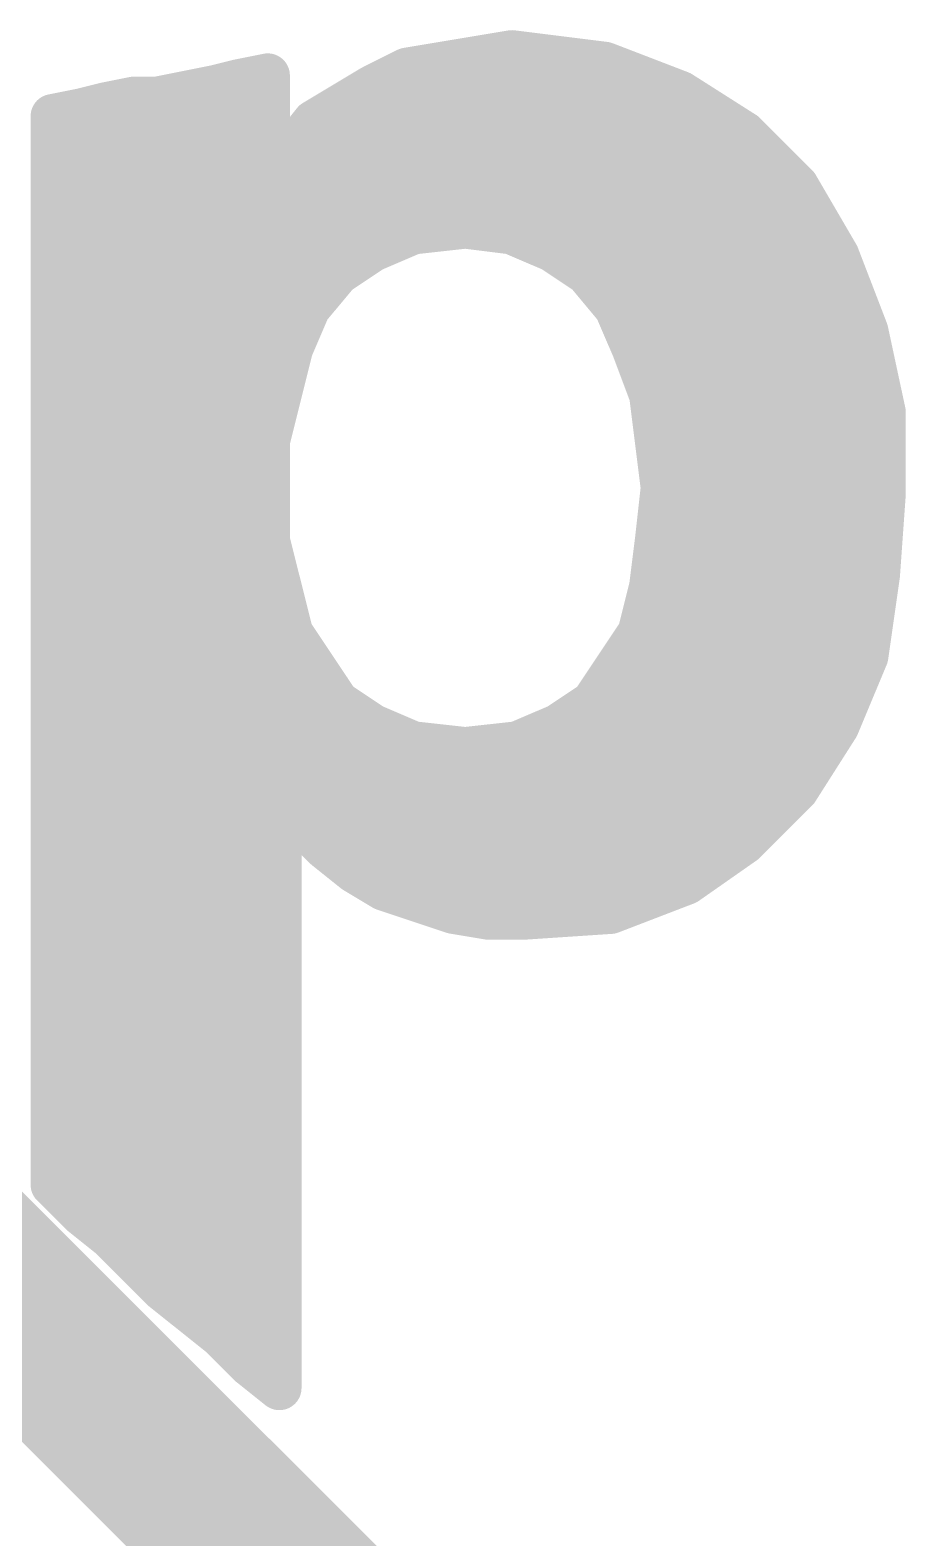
# Model space of a CAD drawing. Extents: x -29 to 79, y -27 to 74.
# Drawn here: x 42.698 to 44.205, y 4.56 to 7.156 of the extents above; entities that cross this region are included whole.
import ezdxf

# ---------------------------------------------------------------- set-up
doc = ezdxf.new("R2010")
doc.units = 0
doc.layers.add('21', color=41, linetype='CONTINUOUS')
doc.layers.add('22', color=40, linetype='CONTINUOUS')

msp = doc.modelspace()

# ---------------------------------------------------------------- linework, layer by layer
at = {"layer": '21', "const_width": 0.0762}
for points in [[(43.407, 7.098), (43.467, 7.108)], [(43.467, 7.108), (43.527, 7.118)], [(43.527, 7.118), (43.687, 7.098)], [(43.057, 7.068), (43.107, 7.078)], [(43.107, 7.078), (43.107, 6.898)], [(43.287, 7.058), (43.347, 7.088)], [(43.3442, 7.0866), (43.7166, 7.0866)], [(43.347, 7.088), (43.407, 7.098)], [(43.687, 7.098), (43.817, 7.048)], [(42.967, 7.048), (43.017, 7.058)], [(43.017, 7.058), (43.057, 7.068)], [(43.237, 7.028), (43.287, 7.058)], [(42.787, 7.018), (42.827, 7.028)], [(42.827, 7.028), (42.877, 7.038)], [(42.877, 7.038), (42.917, 7.038)], [(42.917, 7.038), (42.967, 7.048)], [(43.187, 6.998), (43.237, 7.028)], [(43.817, 7.048), (43.927, 6.978)], [(42.737, 7.008), (42.787, 7.018)], [(42.737, 5.168), (42.737, 7.008)], [(42.749, 7.0104), (43.107, 7.0104)], [(43.147, 6.948), (43.187, 6.998)], [(43.2077, 7.0104), (43.8761, 7.0104)], [(43.927, 6.978), (44.017, 6.888)], [(43.107, 6.898), (43.147, 6.948)], [(42.737, 6.9342), (43.107, 6.9342)], [(43.136, 6.9342), (43.9708, 6.9342)], [(44.017, 6.888), (44.087, 6.768)], [(42.737, 6.858), (44.0345, 6.858)], [(43.447, 6.818), (43.357, 6.808)], [(43.527, 6.808), (43.447, 6.818)], [(43.357, 6.808), (43.287, 6.778)], [(43.597, 6.778), (43.527, 6.808)], [(42.737, 6.7818), (43.2959, 6.7818)], [(43.287, 6.778), (43.227, 6.738)], [(43.5881, 6.7818), (44.0789, 6.7818)], [(43.657, 6.738), (43.597, 6.778)], [(44.087, 6.768), (44.137, 6.638)], [(43.227, 6.738), (43.177, 6.678)], [(43.707, 6.678), (43.657, 6.738)], [(42.737, 6.7056), (43.2, 6.7056)], [(43.684, 6.7056), (44.111, 6.7056)], [(43.177, 6.678), (43.147, 6.608)], [(43.737, 6.608), (43.707, 6.678)], [(44.137, 6.638), (44.167, 6.498)], [(42.737, 6.6294), (43.1562, 6.6294)], [(43.147, 6.608), (43.127, 6.528)], [(43.7278, 6.6294), (44.1388, 6.6294)], [(43.767, 6.528), (43.737, 6.608)], [(42.737, 6.5532), (43.1333, 6.5532)], [(43.7576, 6.5532), (44.1552, 6.5532)], [(43.127, 6.528), (43.107, 6.448)], [(43.777, 6.448), (43.767, 6.528)], [(44.167, 6.498), (44.167, 6.358)], [(42.737, 6.477), (43.1143, 6.477)], [(43.7734, 6.477), (44.167, 6.477)], [(43.107, 6.448), (43.107, 6.278)], [(43.787, 6.368), (43.777, 6.448)], [(42.737, 6.4008), (43.107, 6.4008)], [(43.7829, 6.4008), (44.167, 6.4008)], [(43.777, 6.278), (43.787, 6.368)], [(43.787, 6.368), (44.167, 6.358)], [(44.167, 6.358), (43.787, 6.368)], [(44.167, 6.358), (44.157, 6.218)], [(42.737, 6.3246), (43.107, 6.3246)], [(43.7822, 6.3246), (44.1646, 6.3246)], [(43.107, 6.278), (43.127, 6.198)], [(43.767, 6.198), (43.777, 6.278)], [(42.737, 6.2484), (43.1144, 6.2484)], [(43.7733, 6.2484), (44.1592, 6.2484)], [(43.127, 6.198), (43.147, 6.118)], [(43.747, 6.118), (43.767, 6.198)], [(44.157, 6.218), (44.137, 6.078)], [(42.737, 6.1722), (43.1335, 6.1722)], [(43.7606, 6.1722), (44.1505, 6.1722)], [(43.147, 6.118), (43.187, 6.058)], [(43.707, 6.058), (43.747, 6.118)], [(44.087, 5.958), (43.747, 6.118)], [(43.747, 6.118), (44.087, 5.958)], [(42.737, 6.096), (43.1617, 6.096)], [(43.7323, 6.096), (43.7938, 6.096)], [(43.7938, 6.096), (44.1396, 6.096)], [(44.137, 6.078), (44.087, 5.958)], [(43.187, 6.058), (43.227, 5.998)], [(43.667, 5.998), (43.707, 6.058)], [(42.737, 6.0198), (43.2125, 6.0198)], [(43.6815, 6.0198), (43.9557, 6.0198)], [(43.9557, 6.0198), (44.1128, 6.0198)], [(43.227, 5.998), (43.287, 5.958)], [(43.607, 5.958), (43.667, 5.998)], [(42.737, 5.9436), (43.3206, 5.9436)], [(43.287, 5.958), (43.357, 5.928)], [(43.537, 5.928), (43.607, 5.958)], [(43.5734, 5.9436), (44.0778, 5.9436)], [(44.087, 5.958), (44.017, 5.848)], [(43.357, 5.928), (43.447, 5.918)], [(43.447, 5.918), (43.537, 5.928)], [(42.737, 5.8674), (44.0293, 5.8674)], [(43.167, 5.788), (43.127, 5.838)], [(43.127, 5.838), (43.127, 4.818)], [(44.017, 5.848), (43.927, 5.758)], [(42.737, 5.7912), (43.127, 5.7912)], [(43.1644, 5.7912), (43.9602, 5.7912)], [(43.207, 5.748), (43.167, 5.788)], [(43.927, 5.758), (43.827, 5.688)], [(43.257, 5.708), (43.207, 5.748)], [(42.737, 5.715), (43.127, 5.715)], [(43.2482, 5.715), (43.8656, 5.715)], [(43.307, 5.678), (43.257, 5.708)], [(43.367, 5.658), (43.307, 5.678)], [(43.827, 5.688), (43.697, 5.638)], [(43.427, 5.638), (43.367, 5.658)], [(42.737, 5.6388), (43.127, 5.6388)], [(43.4246, 5.6388), (43.6991, 5.6388)], [(43.487, 5.628), (43.427, 5.638)], [(43.547, 5.628), (43.487, 5.628)], [(43.697, 5.638), (43.547, 5.628)], [(42.737, 5.5626), (43.127, 5.5626)], [(42.737, 5.4864), (43.127, 5.4864)], [(42.737, 5.4102), (43.127, 5.4102)], [(42.737, 5.334), (43.127, 5.334)], [(42.737, 5.2578), (43.127, 5.2578)], [(42.737, 5.1816), (43.127, 5.1816)], [(42.787, 5.118), (42.737, 5.168)], [(42.837, 5.078), (42.787, 5.118)], [(42.8028, 5.1054), (43.127, 5.1054)], [(42.877, 5.038), (42.837, 5.078)], [(42.927, 4.988), (42.877, 5.038)], [(42.8858, 5.0292), (43.127, 5.0292)], [(42.977, 4.948), (42.927, 4.988)], [(42.9708, 4.953), (43.127, 4.953)], [(43.027, 4.908), (42.977, 4.948)], [(43.077, 4.858), (43.027, 4.908)], [(43.0582, 4.8768), (43.127, 4.8768)], [(43.127, 4.818), (43.077, 4.858)]]:
    msp.add_lwpolyline(points, dxfattribs=at)
at = {"layer": '21', "const_width": 0.0381}
for points in [[(43.4639, 7.1268, 1), (43.4701, 7.0892)], [(43.4701, 7.0892, 1), (43.4639, 7.1268)], [(43.5294, 7.1369, 1), (43.5246, 7.0991)], [(43.5301, 7.0992, 1), (43.5239, 7.1368)], [(43.126, 7.078, 1), (43.0879, 7.078)], [(43.1107, 7.0593, 1), (43.1033, 7.0967)], [(43.3442, 7.1057, 1), (43.3442, 7.0676)], [(43.3439, 7.1068, 1), (43.3501, 7.0692)], [(43.3555, 7.071, 1), (43.3385, 7.105)], [(43.4039, 7.1168, 1), (43.4101, 7.0792)], [(43.4101, 7.0792, 1), (43.4039, 7.1168)], [(43.6938, 7.1158, 1), (43.6802, 7.0802)], [(43.6846, 7.0791, 1), (43.6894, 7.1169)], [(43.7166, 7.0676, 1), (43.7166, 7.1057)], [(43.0124, 7.0765, 1), (43.0216, 7.0395)], [(43.0207, 7.0393, 1), (43.0133, 7.0767)], [(43.0533, 7.0867, 1), (43.0607, 7.0493)], [(43.0616, 7.0495, 1), (43.0524, 7.0865)], [(43.2785, 7.075, 1), (43.2955, 7.041)], [(43.2968, 7.0417, 1), (43.2772, 7.0743)], [(42.8233, 7.0467, 1), (42.8307, 7.0093)], [(42.8316, 7.0095, 1), (42.8224, 7.0465)], [(42.877, 7.0571, 1), (42.877, 7.019)], [(42.8807, 7.0193, 1), (42.8733, 7.0567)], [(42.9133, 7.0567, 1), (42.9207, 7.0193)], [(42.917, 7.019, 1), (42.917, 7.0571)], [(42.9633, 7.0667, 1), (42.9707, 7.0293)], [(42.9707, 7.0293, 1), (42.9633, 7.0667)], [(43.2272, 7.0443, 1), (43.2468, 7.0117)], [(43.2468, 7.0117, 1), (43.2272, 7.0443)], [(43.8272, 7.0641, 1), (43.8068, 7.0319)], [(43.8102, 7.0302, 1), (43.8238, 7.0658)], [(42.7333, 7.0267, 1), (42.7407, 6.9893)], [(42.7561, 7.008, 1), (42.718, 7.008)], [(42.749, 7.0295, 1), (42.749, 6.9914)], [(42.7824, 7.0365, 1), (42.7916, 6.9995)], [(42.7907, 6.9993, 1), (42.7833, 7.0367)], [(43.107, 6.9914, 1), (43.107, 7.0295)], [(43.2019, 6.9861, 1), (43.1721, 7.0099)], [(43.2077, 7.0295, 1), (43.2077, 6.9914)], [(43.8761, 6.9914, 1), (43.8761, 7.0295)], [(43.1772, 7.0143, 1), (43.1968, 6.9817)], [(43.9405, 6.9915, 1), (43.9135, 6.9645)], [(43.9168, 6.9619, 1), (43.9372, 6.9941)], [(43.1619, 6.9361, 1), (43.1321, 6.9599)], [(42.737, 6.9533, 1), (42.737, 6.9152)], [(43.107, 6.9152, 1), (43.107, 6.9533)], [(43.136, 6.9533, 1), (43.136, 6.9152)], [(43.1321, 6.9599, 1), (43.1619, 6.9361)], [(43.9708, 6.9152, 1), (43.9708, 6.9533)], [(43.0879, 6.898, 1), (43.126, 6.898)], [(43.0921, 6.9099, 1), (43.1219, 6.8861)], [(44.0335, 6.8976, 1), (44.0005, 6.8784)], [(44.0035, 6.8745, 1), (44.0305, 6.9015)], [(42.737, 6.8771, 1), (42.737, 6.839)], [(44.0345, 6.839, 1), (44.0345, 6.8771)], [(43.4494, 6.8369, 1), (43.4446, 6.7991)], [(43.4491, 6.7991, 1), (43.4449, 6.8369)], [(43.3549, 6.8269, 1), (43.3591, 6.7891)], [(43.3645, 6.7905, 1), (43.3495, 6.8255)], [(43.5345, 6.8255, 1), (43.5195, 6.7905)], [(43.5246, 6.7891, 1), (43.5294, 6.8269)], [(42.737, 6.8009, 1), (42.737, 6.7628)], [(43.2795, 6.7955, 1), (43.2945, 6.7605)], [(43.2976, 6.7621, 1), (43.2764, 6.7939)], [(43.2959, 6.7628, 1), (43.2959, 6.8009)], [(43.5881, 6.8009, 1), (43.5881, 6.7628)], [(43.6076, 6.7939, 1), (43.5864, 6.7621)], [(43.5895, 6.7605, 1), (43.6045, 6.7955)], [(44.1048, 6.7748, 1), (44.0692, 6.7612)], [(44.0789, 6.7628, 1), (44.0789, 6.8009)], [(43.2416, 6.7258, 1), (43.2124, 6.7502)], [(43.6716, 6.7502, 1), (43.6424, 6.7258)], [(44.0705, 6.7584, 1), (44.1035, 6.7776)], [(43.2164, 6.7539, 1), (43.2376, 6.7221)], [(43.6464, 6.7221, 1), (43.6676, 6.7539)], [(42.737, 6.7247, 1), (42.737, 6.6866)], [(43.2, 6.6866, 1), (43.2, 6.7247)], [(43.684, 6.7247, 1), (43.684, 6.6866)], [(44.111, 6.6866, 1), (44.111, 6.7247)], [(43.1624, 6.6902, 1), (43.1916, 6.6658)], [(43.1945, 6.6705, 1), (43.1595, 6.6855)], [(43.7245, 6.6855, 1), (43.6895, 6.6705)], [(43.6924, 6.6658, 1), (43.7216, 6.6902)], [(44.1556, 6.642, 1), (44.1184, 6.634)], [(42.737, 6.6485, 1), (42.737, 6.6104)], [(43.1655, 6.6034, 1), (43.1285, 6.6126)], [(43.1562, 6.6104, 1), (43.1562, 6.6485)], [(43.7278, 6.6485, 1), (43.7278, 6.6104)], [(43.7548, 6.6147, 1), (43.7192, 6.6013)], [(44.1192, 6.6312, 1), (44.1548, 6.6448)], [(44.1388, 6.6104, 1), (44.1388, 6.6485)], [(43.1295, 6.6155, 1), (43.1645, 6.6005)], [(43.7195, 6.6005, 1), (43.7545, 6.6155)], [(42.737, 6.5723, 1), (42.737, 6.5342)], [(43.1333, 6.5342, 1), (43.1333, 6.5723)], [(43.7576, 6.5723, 1), (43.7576, 6.5342)], [(44.1552, 6.5342, 1), (44.1552, 6.5723)], [(43.1085, 6.5326, 1), (43.1455, 6.5234)], [(43.1455, 6.5234, 1), (43.1085, 6.5326)], [(43.7859, 6.5304, 1), (43.7481, 6.5256)], [(43.7492, 6.5213, 1), (43.7848, 6.5347)], [(44.1861, 6.498, 1), (44.148, 6.498)], [(44.1484, 6.494, 1), (44.1856, 6.502)], [(42.737, 6.4961, 1), (42.737, 6.458)], [(43.1143, 6.458, 1), (43.1143, 6.4961)], [(43.7734, 6.4961, 1), (43.7734, 6.458)], [(44.167, 6.458, 1), (44.167, 6.4961)], [(43.126, 6.448, 1), (43.0879, 6.448)], [(43.0885, 6.4526, 1), (43.1255, 6.4434)], [(43.7959, 6.4504, 1), (43.7581, 6.4456)], [(43.7581, 6.4456, 1), (43.7959, 6.4504)], [(42.737, 6.4199, 1), (42.737, 6.3818)], [(43.107, 6.3818, 1), (43.107, 6.4199)], [(43.7829, 6.4199, 1), (43.7829, 6.3818)], [(44.167, 6.3818, 1), (44.167, 6.4199)], [(43.7875, 6.387, 1), (43.7865, 6.349)], [(43.7875, 6.387, 1), (43.7865, 6.349)], [(43.8059, 6.3659, 1), (43.7681, 6.3701)], [(43.7681, 6.3656, 1), (43.8059, 6.3704)], [(44.186, 6.3566, 1), (44.148, 6.3594)], [(44.1665, 6.339, 1), (44.1675, 6.377)], [(44.1665, 6.339, 1), (44.1675, 6.377)], [(42.737, 6.3437, 1), (42.737, 6.3056)], [(43.107, 6.3056, 1), (43.107, 6.3437)], [(43.7822, 6.3437, 1), (43.7822, 6.3056)], [(44.148, 6.358, 1), (44.1861, 6.358)], [(44.1646, 6.3056, 1), (44.1646, 6.3437)], [(43.1255, 6.2826, 1), (43.0885, 6.2734)], [(43.7959, 6.2756, 1), (43.7581, 6.2804)], [(42.737, 6.2675, 1), (42.737, 6.2294)], [(43.0879, 6.278, 1), (43.126, 6.278)], [(43.1144, 6.2294, 1), (43.1144, 6.2675)], [(43.7733, 6.2675, 1), (43.7733, 6.2294)], [(43.7581, 6.2801, 1), (43.7959, 6.2759)], [(44.1592, 6.2294, 1), (44.1592, 6.2675)], [(43.1455, 6.2026, 1), (43.1085, 6.1934)], [(43.7855, 6.1934, 1), (43.7485, 6.2026)], [(44.138, 6.2194, 1), (44.176, 6.2166)], [(44.1759, 6.2153, 1), (44.1381, 6.2207)], [(42.737, 6.1913, 1), (42.737, 6.1532)], [(43.1085, 6.1934, 1), (43.1455, 6.2026)], [(43.1335, 6.1532, 1), (43.1335, 6.1913)], [(43.7606, 6.1913, 1), (43.7606, 6.1532)], [(43.7481, 6.2004, 1), (43.7859, 6.1956)], [(44.1505, 6.1532, 1), (44.1505, 6.1913)], [(43.1629, 6.1286, 1), (43.1311, 6.1074)], [(43.7551, 6.1352, 1), (43.7389, 6.1008)], [(43.7551, 6.1352, 1), (43.7389, 6.1008)], [(43.7629, 6.1074, 1), (43.7311, 6.1286)], [(42.737, 6.1151, 1), (42.737, 6.077)], [(43.1285, 6.1134, 1), (43.1655, 6.1226)], [(43.1617, 6.077, 1), (43.1617, 6.1151)], [(43.7323, 6.1151, 1), (43.7323, 6.077)], [(43.7285, 6.1226, 1), (43.7655, 6.1134)], [(43.7938, 6.1151, 1), (43.7938, 6.077)], [(43.7938, 6.077, 1), (43.7938, 6.1151)], [(44.1396, 6.077, 1), (44.1396, 6.1151)], [(44.1546, 6.0707, 1), (44.1194, 6.0853)], [(43.2029, 6.0686, 1), (43.1711, 6.0474)], [(43.1711, 6.0474, 1), (43.2029, 6.0686)], [(43.6911, 6.0686, 1), (43.7229, 6.0474)], [(43.7229, 6.0474, 1), (43.6911, 6.0686)], [(44.1181, 6.0807, 1), (44.1559, 6.0753)], [(42.737, 6.0389, 1), (42.737, 6.0008)], [(43.2125, 6.0008, 1), (43.2125, 6.0389)], [(43.6815, 6.0389, 1), (43.6815, 6.0008)], [(43.9557, 6.0389, 1), (43.9557, 6.0008)], [(43.9557, 6.0008, 1), (43.9557, 6.0389)], [(44.1128, 6.0008, 1), (44.1128, 6.0389)], [(43.2376, 6.0139, 1), (43.2164, 5.9821)], [(43.2111, 5.9874, 1), (43.2429, 6.0086)], [(43.6511, 6.0086, 1), (43.6829, 5.9874)], [(43.6776, 5.9821, 1), (43.6564, 6.0139)], [(42.737, 5.9627, 1), (42.737, 5.9245)], [(43.2945, 5.9755, 1), (43.2795, 5.9405)], [(43.2764, 5.9421, 1), (43.2976, 5.9739)], [(43.3206, 5.9245, 1), (43.3206, 5.9627)], [(43.5734, 5.9627, 1), (43.5734, 5.9245)], [(43.5964, 5.9739, 1), (43.6176, 5.9421)], [(43.6145, 5.9405, 1), (43.5995, 5.9755)], [(44.0694, 5.9653, 1), (44.1046, 5.9507)], [(44.1031, 5.9478, 1), (44.0709, 5.9682)], [(44.0778, 5.9245, 1), (44.0778, 5.9627)], [(44.0789, 5.9408, 1), (44.0951, 5.9752)], [(44.0789, 5.9408, 1), (44.0951, 5.9752)], [(43.3591, 5.9469, 1), (43.3549, 5.9091)], [(43.3495, 5.9105, 1), (43.3645, 5.9455)], [(43.4449, 5.9369, 1), (43.4491, 5.8991)], [(43.4449, 5.8991, 1), (43.4491, 5.9369)], [(43.5295, 5.9455, 1), (43.5445, 5.9105)], [(43.5391, 5.9091, 1), (43.5349, 5.9469)], [(42.737, 5.8864, 1), (42.737, 5.8483)], [(44.0293, 5.8483, 1), (44.0293, 5.8864)], [(43.1419, 5.8499, 1), (43.1121, 5.8261)], [(43.1461, 5.838, 1), (43.108, 5.838)], [(44.0009, 5.8582, 1), (44.0331, 5.8378)], [(44.0305, 5.8345, 1), (44.0035, 5.8615)], [(42.737, 5.8102, 1), (42.737, 5.7721)], [(43.127, 5.7721, 1), (43.127, 5.8102)], [(43.1644, 5.8102, 1), (43.1644, 5.7721)], [(43.1805, 5.8015, 1), (43.1535, 5.7745)], [(43.1521, 5.7761, 1), (43.1819, 5.7999)], [(43.9602, 5.7721, 1), (43.9602, 5.8102)], [(43.9135, 5.7715, 1), (43.9405, 5.7445)], [(43.9379, 5.7424, 1), (43.9161, 5.7736)], [(43.2189, 5.7629, 1), (43.1951, 5.7331)], [(43.1935, 5.7345, 1), (43.2205, 5.7615)], [(42.737, 5.734, 1), (42.737, 5.6959)], [(43.127, 5.6959, 1), (43.127, 5.734)], [(43.2482, 5.734, 1), (43.2482, 5.6959)], [(43.2668, 5.7243, 1), (43.2472, 5.6917)], [(43.2451, 5.6931, 1), (43.2689, 5.7229)], [(43.8656, 5.6959, 1), (43.8656, 5.734)], [(43.313, 5.6961, 1), (43.301, 5.6599)], [(43.2972, 5.6617, 1), (43.3168, 5.6943)], [(43.8161, 5.7036, 1), (43.8379, 5.6724)], [(43.8338, 5.6702, 1), (43.8202, 5.7058)], [(43.373, 5.6761, 1), (43.361, 5.6399)], [(43.361, 5.6399, 1), (43.373, 5.6761)], [(42.737, 5.6579, 1), (42.737, 5.6198)], [(43.127, 5.6198, 1), (43.127, 5.6579)], [(43.4246, 5.6579, 1), (43.4246, 5.6198)], [(43.4301, 5.6568, 1), (43.4239, 5.6192)], [(43.421, 5.6199, 1), (43.433, 5.6561)], [(43.487, 5.6471, 1), (43.487, 5.609)], [(43.4839, 5.6092, 1), (43.4901, 5.6468)], [(43.5457, 5.647, 1), (43.5483, 5.609)], [(43.547, 5.609, 1), (43.547, 5.6471)], [(43.6902, 5.6558, 1), (43.7038, 5.6202)], [(43.6983, 5.619, 1), (43.6957, 5.657)], [(43.6991, 5.6198, 1), (43.6991, 5.6579)], [(42.737, 5.5817, 1), (42.737, 5.5436)], [(43.127, 5.5436, 1), (43.127, 5.5817)], [(42.737, 5.5055, 1), (42.737, 5.4674)], [(43.127, 5.4674, 1), (43.127, 5.5055)], [(42.737, 5.4293, 1), (42.737, 5.3912)], [(43.127, 5.3912, 1), (43.127, 5.4293)], [(42.737, 5.3531, 1), (42.737, 5.315)], [(43.127, 5.315, 1), (43.127, 5.3531)], [(42.737, 5.2769, 1), (42.737, 5.2388)], [(43.127, 5.2388, 1), (43.127, 5.2769)], [(42.737, 5.2007, 1), (42.737, 5.1626)], [(43.127, 5.1626, 1), (43.127, 5.2007)], [(42.7505, 5.1815, 1), (42.7235, 5.1545)], [(42.718, 5.168, 1), (42.7561, 5.168)], [(42.7989, 5.1329, 1), (42.7751, 5.1031)], [(42.7735, 5.1045, 1), (42.8005, 5.1315)], [(42.8028, 5.1245, 1), (42.8028, 5.0864)], [(43.127, 5.0864, 1), (43.127, 5.1245)], [(42.8505, 5.0915, 1), (42.8235, 5.0645)], [(42.8251, 5.0631, 1), (42.8489, 5.0929)], [(42.8905, 5.0515, 1), (42.8635, 5.0245)], [(42.8635, 5.0245, 1), (42.8905, 5.0515)], [(42.8858, 5.0483, 1), (42.8858, 5.0102)], [(43.127, 5.0102, 1), (43.127, 5.0483)], [(42.9389, 5.0029, 1), (42.9151, 4.9731)], [(42.9135, 4.9745, 1), (42.9405, 5.0015)], [(42.9708, 4.9721, 1), (42.9708, 4.934)], [(42.9889, 4.9629, 1), (42.9651, 4.9331)], [(43.127, 4.934, 1), (43.127, 4.9721)], [(42.9651, 4.9331, 1), (42.9889, 4.9629)], [(43.0405, 4.9215, 1), (43.0135, 4.8945)], [(43.0151, 4.8931, 1), (43.0389, 4.9229)], [(43.0582, 4.8959, 1), (43.0582, 4.8578)], [(43.127, 4.8578, 1), (43.127, 4.8959)], [(43.0889, 4.8729, 1), (43.0651, 4.8431)], [(43.0635, 4.8445, 1), (43.0905, 4.8715)], [(43.108, 4.818, 1), (43.1461, 4.818)], [(43.1151, 4.8031, 1), (43.1389, 4.8329)]]:
    msp.add_lwpolyline(points, format="xyb", dxfattribs=at)
at = {"layer": '22', "const_width": 0.3048}
msp.add_lwpolyline([(42.545, 5.08), (43.815, 3.81)], dxfattribs=at)

doc.saveas('drawing.dxf')
